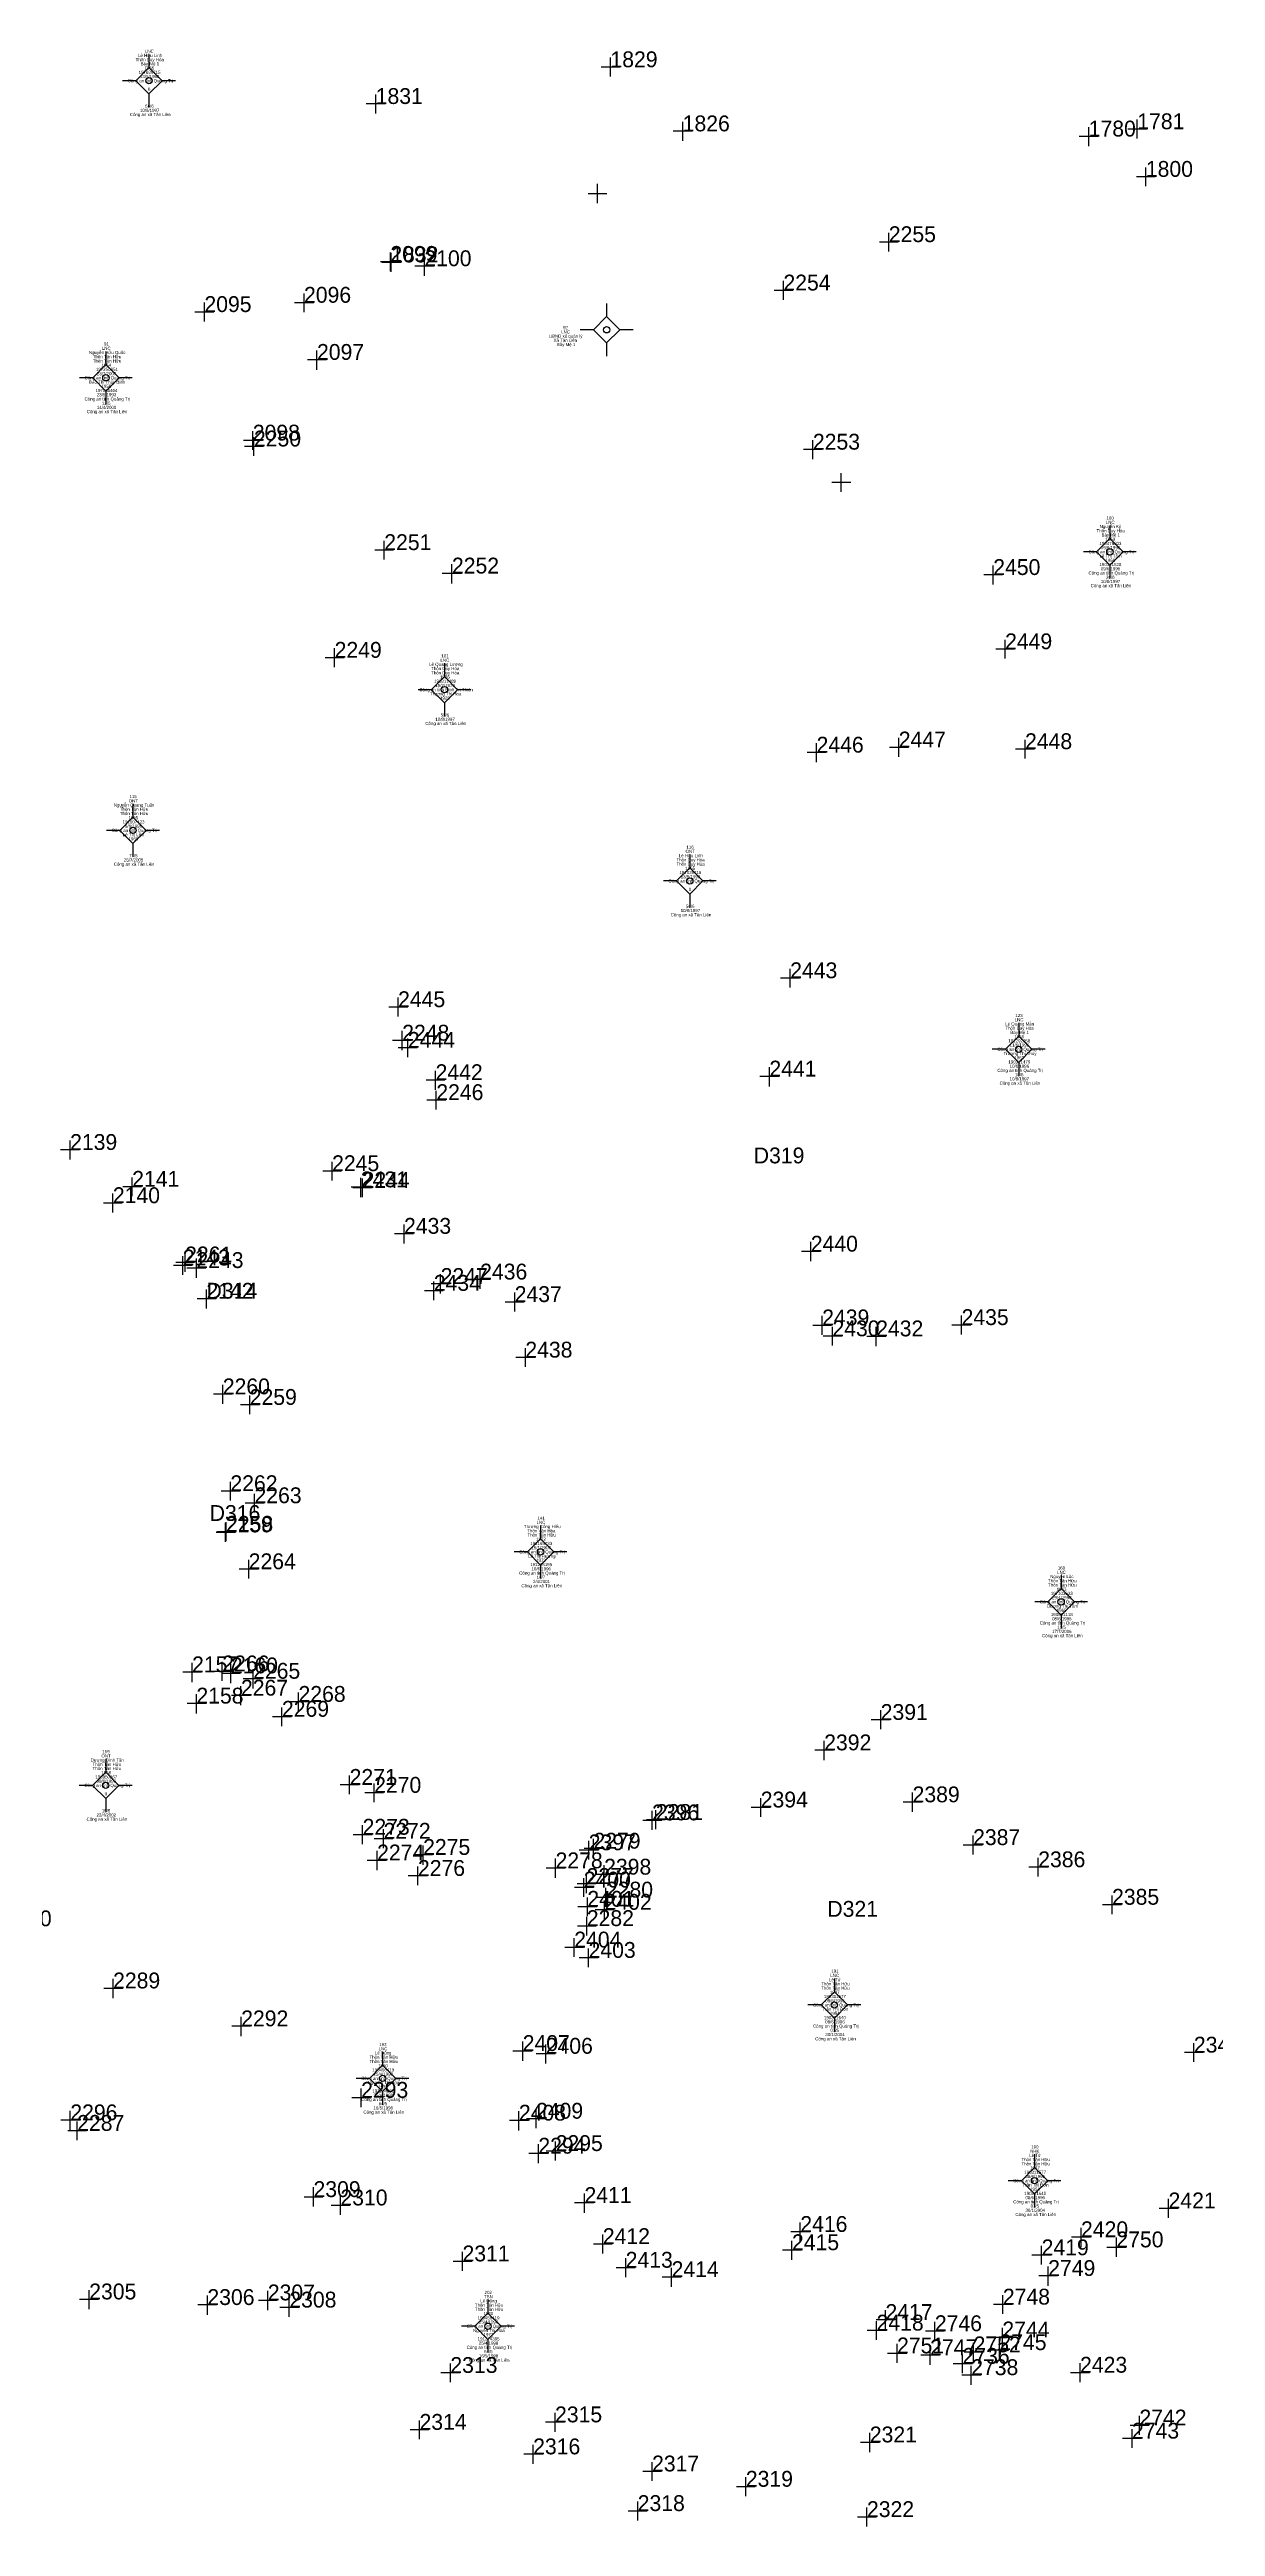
# Model space of a CAD drawing. Extents: x 548949 to 550223, y 1836732 to 1838051.
# Drawn here: x 549608.6 to 549719, y 1837630.4 to 1837865 of the extents above; entities that cross this region are included whole.
import ezdxf

# ---------------------------------------------------------------- set-up
doc = ezdxf.new("R2010")
doc.units = 0
for name, color, linetype in [('Level 11', 7, 'Continuous'), ('Level 15', 7, 'Continuous'), ('Level 4', 7, 'Continuous'), ('Level 5', 7, 'Continuous')]:
    doc.layers.add(name, color=color, linetype=linetype)

msp = doc.modelspace()

# ---------------------------------------------------------------- linework, layer by layer
at = {"layer": 'Level 11'}
for p, q in [((549618.01, 1837864.5), (549618.01, 1837863.25)), ((549616.76, 1837862), (549615.51, 1837862)), ((549618.01, 1837863.25), (549616.76, 1837862)), ((549616.76, 1837862), (549618.01, 1837860.75)), ((549619.26, 1837862), (549618.01, 1837863.25)), ((549618.01, 1837860.75), (549619.26, 1837862)), ((549620.51, 1837862), (549619.26, 1837862)), ((549618.01, 1837860.75), (549618.01, 1837859.5)), ((549661.35, 1837840.92), (549661.35, 1837839.67)), ((549660.1, 1837838.42), (549658.85, 1837838.42)), ((549661.35, 1837839.67), (549660.1, 1837838.42)), ((549660.1, 1837838.42), (549661.35, 1837837.17)), ((549662.6, 1837838.42), (549661.35, 1837839.67)), ((549661.35, 1837837.17), (549662.6, 1837838.42)), ((549663.85, 1837838.42), (549662.6, 1837838.42)), ((549613.93, 1837836.37), (549613.93, 1837835.12)), ((549661.35, 1837837.17), (549661.35, 1837835.92)), ((549612.68, 1837833.87), (549611.43, 1837833.87)), ((549613.93, 1837835.12), (549612.68, 1837833.87)), ((549612.68, 1837833.87), (549613.93, 1837832.62)), ((549615.18, 1837833.87), (549613.93, 1837835.12)), ((549613.93, 1837832.62), (549615.18, 1837833.87)), ((549616.43, 1837833.87), (549615.18, 1837833.87)), ((549613.93, 1837832.62), (549613.93, 1837831.37)), ((549709, 1837819.89), (549709, 1837818.64)), ((549707.75, 1837817.39), (549706.5, 1837817.39)), ((549709, 1837818.64), (549707.75, 1837817.39)), ((549707.75, 1837817.39), (549709, 1837816.14)), ((549710.25, 1837817.39), (549709, 1837818.64)), ((549709, 1837816.14), (549710.25, 1837817.39)), ((549711.5, 1837817.39), (549710.25, 1837817.39)), ((549709, 1837816.14), (549709, 1837814.89)), ((549645.99, 1837805.59), (549644.74, 1837804.34)), ((549645.99, 1837806.84), (549645.99, 1837805.59)), ((549647.24, 1837804.34), (549645.99, 1837805.59)), ((549644.74, 1837804.34), (549643.49, 1837804.34)), ((549644.74, 1837804.34), (549645.99, 1837803.09)), ((549645.99, 1837803.09), (549647.24, 1837804.34)), ((549645.99, 1837803.09), (549645.99, 1837801.84)), ((549648.49, 1837804.34), (549647.24, 1837804.34)), ((549616.49, 1837793.52), (549616.49, 1837792.27)), ((549615.24, 1837791.02), (549613.99, 1837791.02)), ((549616.49, 1837792.27), (549615.24, 1837791.02)), ((549615.24, 1837791.02), (549616.49, 1837789.77)), ((549617.74, 1837791.02), (549616.49, 1837792.27)), ((549616.49, 1837789.77), (549617.74, 1837791.02)), ((549618.99, 1837791.02), (549617.74, 1837791.02)), ((549616.49, 1837789.77), (549616.49, 1837788.52)), ((549669.22, 1837788.73), (549669.22, 1837787.48)), ((549669.22, 1837787.48), (549667.97, 1837786.23)), ((549670.47, 1837786.23), (549669.22, 1837787.48)), ((549667.97, 1837786.23), (549666.72, 1837786.23)), ((549667.97, 1837786.23), (549669.22, 1837784.98)), ((549669.22, 1837784.98), (549670.47, 1837786.23)), ((549669.22, 1837784.98), (549669.22, 1837783.73)), ((549671.72, 1837786.23), (549670.47, 1837786.23)), ((549700.37, 1837772.79), (549700.37, 1837771.54)), ((549699.12, 1837770.29), (549697.87, 1837770.29)), ((549700.37, 1837771.54), (549699.12, 1837770.29)), ((549699.12, 1837770.29), (549700.37, 1837769.04)), ((549701.62, 1837770.29), (549700.37, 1837771.54)), ((549700.37, 1837769.04), (549701.62, 1837770.29)), ((549702.87, 1837770.29), (549701.62, 1837770.29)), ((549700.37, 1837769.04), (549700.37, 1837767.79)), ((549655.09, 1837723.95), (549653.84, 1837722.7)), ((549655.09, 1837725.2), (549655.09, 1837723.95)), ((549656.34, 1837722.7), (549655.09, 1837723.95)), ((549653.84, 1837722.7), (549652.59, 1837722.7)), ((549653.84, 1837722.7), (549655.09, 1837721.45)), ((549655.09, 1837721.45), (549656.34, 1837722.7)), ((549655.09, 1837721.45), (549655.09, 1837720.2)), ((549657.59, 1837722.7), (549656.34, 1837722.7)), ((549704.39, 1837719.22), (549703.14, 1837717.97)), ((549704.39, 1837720.47), (549704.39, 1837719.22)), ((549705.64, 1837717.97), (549704.39, 1837719.22)), ((549703.14, 1837717.97), (549701.89, 1837717.97)), ((549703.14, 1837717.97), (549704.39, 1837716.72)), ((549704.39, 1837716.72), (549705.64, 1837717.97)), ((549704.39, 1837716.72), (549704.39, 1837715.47)), ((549706.89, 1837717.97), (549705.64, 1837717.97)), ((549613.91, 1837703.09), (549613.91, 1837701.84)), ((549612.66, 1837700.59), (549611.41, 1837700.59)), ((549613.91, 1837701.84), (549612.66, 1837700.59)), ((549612.66, 1837700.59), (549613.91, 1837699.34)), ((549615.16, 1837700.59), (549613.91, 1837701.84)), ((549613.91, 1837699.34), (549615.16, 1837700.59)), ((549616.41, 1837700.59), (549615.16, 1837700.59)), ((549613.91, 1837699.34), (549613.91, 1837698.09)), ((549682.91, 1837681.05), (549681.66, 1837679.8)), ((549682.91, 1837682.3), (549682.91, 1837681.05)), ((549684.16, 1837679.8), (549682.91, 1837681.05)), ((549681.66, 1837679.8), (549680.41, 1837679.8)), ((549681.66, 1837679.8), (549682.91, 1837678.55)), ((549682.91, 1837678.55), (549684.16, 1837679.8)), ((549682.91, 1837678.55), (549682.91, 1837677.3)), ((549685.41, 1837679.8), (549684.16, 1837679.8)), ((549640.13, 1837674.1), (549638.88, 1837672.85)), ((549640.13, 1837675.35), (549640.13, 1837674.1)), ((549641.38, 1837672.85), (549640.13, 1837674.1)), ((549638.88, 1837672.85), (549637.63, 1837672.85)), ((549638.88, 1837672.85), (549640.13, 1837671.6)), ((549640.13, 1837671.6), (549641.38, 1837672.85)), ((549640.13, 1837671.6), (549640.13, 1837670.35)), ((549642.63, 1837672.85), (549641.38, 1837672.85)), ((549701.87, 1837664.41), (549700.62, 1837663.16)), ((549701.87, 1837665.66), (549701.87, 1837664.41)), ((549703.12, 1837663.16), (549701.87, 1837664.41)), ((549700.62, 1837663.16), (549699.37, 1837663.16)), ((549700.62, 1837663.16), (549701.87, 1837661.91)), ((549701.87, 1837661.91), (549703.12, 1837663.16)), ((549704.37, 1837663.16), (549703.12, 1837663.16)), ((549701.87, 1837661.91), (549701.87, 1837660.66)), ((549650.11, 1837650.63), (549648.86, 1837649.38)), ((549650.11, 1837651.88), (549650.11, 1837650.63)), ((549651.36, 1837649.38), (549650.11, 1837650.63)), ((549648.86, 1837649.38), (549647.61, 1837649.38)), ((549648.86, 1837649.38), (549650.11, 1837648.13)), ((549650.11, 1837648.13), (549651.36, 1837649.38)), ((549650.11, 1837648.13), (549650.11, 1837646.88)), ((549652.61, 1837649.38), (549651.36, 1837649.38))]:
    msp.add_line(p, q, dxfattribs=at)
for centre in [(549618.01, 1837862), (549661.35, 1837838.42), (549613.93, 1837833.87), (549709, 1837817.39), (549645.99, 1837804.34), (549616.49, 1837791.02), (549669.22, 1837786.23), (549700.37, 1837770.29), (549655.09, 1837722.7), (549704.39, 1837717.97), (549613.91, 1837700.59), (549682.91, 1837679.8), (549640.13, 1837672.85), (549701.87, 1837663.16), (549650.11, 1837649.38)]:
    msp.add_circle(centre, 0.3, dxfattribs=at)
at = {"layer": 'Level 4'}
for p, q in [((549661.71, 1837862.39), (549661.71, 1837864.2)), ((549662.6, 1837863.28), (549660.82, 1837863.28)), ((549640.4, 1837859.8), (549638.59, 1837859.8)), ((549639.48, 1837858.91), (549639.48, 1837860.69)), ((549669.44, 1837857.21), (549667.66, 1837857.21)), ((549668.55, 1837856.32), (549668.55, 1837858.1)), ((549707.89, 1837856.72), (549706.08, 1837856.72)), ((549707, 1837855.8), (549707, 1837857.61)), ((549712.49, 1837857.41), (549710.71, 1837857.41)), ((549711.6, 1837856.52), (549711.6, 1837858.34)), ((549660.48, 1837850.41), (549660.48, 1837852.23)), ((549713.3, 1837852.9), (549711.52, 1837852.9)), ((549712.41, 1837852.01), (549712.41, 1837853.79)), ((549661.37, 1837851.3), (549659.59, 1837851.3)), ((549688.07, 1837845.83), (549688.07, 1837847.61)), ((549640.87, 1837843.96), (549640.87, 1837845.74)), ((549640.95, 1837843.91), (549640.95, 1837845.69)), ((549644.09, 1837843.52), (549644.09, 1837845.33)), ((549688.96, 1837846.72), (549687.18, 1837846.72)), ((549641.76, 1837844.85), (549639.94, 1837844.85)), ((549641.88, 1837844.8), (549640.06, 1837844.8)), ((549644.98, 1837844.44), (549643.2, 1837844.44)), ((549678.09, 1837841.25), (549678.09, 1837843.06)), ((549623.26, 1837839.21), (549623.26, 1837840.99)), ((549633.62, 1837840.98), (549631.8, 1837840.98)), ((549632.69, 1837840.09), (549632.69, 1837841.87)), ((549678.98, 1837842.14), (549677.2, 1837842.14)), ((549624.15, 1837840.1), (549622.36, 1837840.1)), ((549633.92, 1837834.64), (549633.92, 1837836.46)), ((549634.81, 1837835.57), (549633.03, 1837835.57)), ((549627.84, 1837827.04), (549627.84, 1837828.82)), ((549628.76, 1837827.93), (549626.95, 1837827.93)), ((549628.84, 1837827.37), (549627.06, 1837827.37)), ((549627.95, 1837826.48), (549627.95, 1837828.26)), ((549681.77, 1837827.07), (549679.99, 1837827.07)), ((549680.88, 1837826.18), (549680.88, 1837827.96)), ((549684.46, 1837823.95), (549682.68, 1837823.95)), ((549683.57, 1837823.06), (549683.57, 1837824.84)), ((549641.18, 1837817.56), (549639.4, 1837817.56)), ((549640.29, 1837816.67), (549640.29, 1837818.45)), ((549647.59, 1837815.34), (549645.78, 1837815.34)), ((549646.7, 1837814.41), (549646.7, 1837816.23)), ((549698.85, 1837815.2), (549697.07, 1837815.2)), ((549697.96, 1837814.31), (549697.96, 1837816.09)), ((549635.59, 1837806.47), (549635.59, 1837808.28)), ((549699.97, 1837808.17), (549698.19, 1837808.17)), ((549699.08, 1837807.28), (549699.08, 1837809.06)), ((549636.48, 1837807.36), (549634.7, 1837807.36)), ((549682.12, 1837798.38), (549680.34, 1837798.38)), ((549681.23, 1837797.49), (549681.23, 1837799.27)), ((549689.94, 1837798.87), (549688.12, 1837798.87)), ((549689.01, 1837797.98), (549689.01, 1837799.77)), ((549701.86, 1837798.71), (549700.08, 1837798.71)), ((549700.97, 1837797.82), (549700.97, 1837799.6)), ((549679.62, 1837777.02), (549677.8, 1837777.02)), ((549678.73, 1837776.13), (549678.73, 1837777.91)), ((549641.6, 1837773.39), (549641.6, 1837775.2)), ((549642.52, 1837774.28), (549640.71, 1837774.28)), ((549642.88, 1837771.11), (549641.06, 1837771.11)), ((549643.42, 1837770.43), (549641.6, 1837770.43)), ((549641.99, 1837770.22), (549641.99, 1837772.04)), ((549642.53, 1837769.54), (549642.53, 1837771.32)), ((549645.15, 1837766.44), (549645.15, 1837768.26)), ((549677.65, 1837767.71), (549675.87, 1837767.71)), ((549676.76, 1837766.78), (549676.76, 1837768.6)), ((549646.04, 1837767.37), (549644.26, 1837767.37)), ((549646.11, 1837765.48), (549644.33, 1837765.48)), ((549645.22, 1837764.59), (549645.22, 1837766.37)), ((549611.43, 1837760.76), (549609.62, 1837760.76)), ((549610.54, 1837759.87), (549610.54, 1837761.65)), ((549636.24, 1837758.75), (549634.46, 1837758.75)), ((549635.35, 1837757.86), (549635.35, 1837759.64)), ((549614.59, 1837754.83), (549614.59, 1837756.64)), ((549617.31, 1837757.27), (549615.53, 1837757.27)), ((549616.42, 1837756.38), (549616.42, 1837758.16)), ((549638.96, 1837757.22), (549637.14, 1837757.22)), ((549639.13, 1837757.17), (549637.31, 1837757.17)), ((549638.07, 1837756.3), (549638.07, 1837758.11)), ((549638.24, 1837756.28), (549638.24, 1837758.06)), ((549615.48, 1837755.72), (549613.7, 1837755.72)), ((549642.16, 1837751.9), (549642.16, 1837753.71)), ((549643.05, 1837752.82), (549641.27, 1837752.82)), ((549680.68, 1837750.24), (549680.68, 1837752.06)), ((549622.1, 1837749.82), (549620.32, 1837749.82)), ((549622.32, 1837750.11), (549620.54, 1837750.11)), ((549621.21, 1837748.93), (549621.21, 1837750.71)), ((549621.43, 1837749.22), (549621.43, 1837751)), ((549623.39, 1837749.58), (549621.58, 1837749.58)), ((549622.5, 1837748.66), (549622.5, 1837750.47)), ((549645.63, 1837747.18), (549645.63, 1837749)), ((549649.37, 1837747.6), (549649.37, 1837749.38)), ((549681.57, 1837751.13), (549679.79, 1837751.13)), ((549624.38, 1837746.67), (549622.56, 1837746.67)), ((549623.45, 1837745.74), (549623.45, 1837747.56)), ((549645.87, 1837747.42), (549644.09, 1837747.42)), ((549646.52, 1837748.07), (549644.74, 1837748.07)), ((549644.98, 1837746.53), (549644.98, 1837748.31)), ((549650.3, 1837748.49), (549648.48, 1837748.49)), ((549652.64, 1837745.47), (549652.64, 1837747.25)), ((549653.53, 1837746.36), (549651.75, 1837746.36)), ((549682.65, 1837744.15), (549680.87, 1837744.15)), ((549681.76, 1837743.26), (549681.76, 1837745.04)), ((549695.85, 1837744.18), (549694.04, 1837744.18)), ((549694.96, 1837743.29), (549694.96, 1837745.07)), ((549653.65, 1837740.21), (549653.65, 1837741.99)), ((549683.62, 1837743.12), (549681.84, 1837743.12)), ((549682.73, 1837742.23), (549682.73, 1837744.01)), ((549687.8, 1837743.11), (549685.98, 1837743.11)), ((549686.87, 1837742.18), (549686.87, 1837744)), ((549654.58, 1837741.1), (549652.76, 1837741.1)), ((549625.89, 1837737.62), (549624.11, 1837737.62)), ((549625, 1837736.73), (549625, 1837738.51)), ((549627.55, 1837735.73), (549627.55, 1837737.52)), ((549628.48, 1837736.62), (549626.66, 1837736.62)), ((549626.65, 1837728.45), (549624.83, 1837728.45)), ((549625.72, 1837727.56), (549625.72, 1837729.34)), ((549628, 1837726.42), (549628, 1837728.2)), ((549625.27, 1837723.66), (549625.27, 1837725.44)), ((549625.31, 1837723.72), (549625.31, 1837725.5)), ((549628.89, 1837727.31), (549627.11, 1837727.31)), ((549626.2, 1837724.55), (549624.38, 1837724.55)), ((549626.2, 1837724.61), (549624.42, 1837724.61)), ((549628.34, 1837721.06), (549626.56, 1837721.06)), ((549627.45, 1837720.17), (549627.45, 1837721.95)), ((549622.98, 1837711.3), (549621.2, 1837711.3)), ((549622.09, 1837710.38), (549622.09, 1837712.19)), ((549625.84, 1837711.39), (549624.02, 1837711.39)), ((549624.95, 1837710.5), (549624.95, 1837712.28)), ((549625.76, 1837710.28), (549625.76, 1837712.09)), ((549627.87, 1837709.76), (549627.87, 1837711.58)), ((549622.5, 1837707.41), (549622.5, 1837709.23)), ((549626.65, 1837711.2), (549624.87, 1837711.2)), ((549627.61, 1837709.09), (549625.83, 1837709.09)), ((549626.72, 1837708.2), (549626.72, 1837709.98)), ((549628.76, 1837710.69), (549626.94, 1837710.69)), ((549632.17, 1837707.61), (549632.17, 1837709.39)), ((549623.39, 1837708.34), (549621.61, 1837708.34)), ((549631.52, 1837707.09), (549629.71, 1837707.09)), ((549630.6, 1837706.2), (549630.6, 1837707.98)), ((549633.1, 1837708.5), (549631.28, 1837708.5)), ((549688.19, 1837706.79), (549686.41, 1837706.79)), ((549687.3, 1837705.9), (549687.3, 1837707.72)), ((549681.95, 1837702.98), (549681.95, 1837704.8)), ((549682.84, 1837703.91), (549681.06, 1837703.91)), ((549637.9, 1837700.64), (549636.12, 1837700.64)), ((549637.01, 1837699.75), (549637.01, 1837701.53)), ((549640.22, 1837699.89), (549638.44, 1837699.89)), ((549639.33, 1837699), (549639.33, 1837700.78)), ((549690.32, 1837698.1), (549690.32, 1837699.92)), ((549666.58, 1837697.28), (549664.76, 1837697.28)), ((549666.9, 1837697.32), (549665.12, 1837697.32)), ((549665.65, 1837696.39), (549665.65, 1837698.17)), ((549666.01, 1837696.43), (549666.01, 1837698.24)), ((549676.86, 1837698.5), (549675.05, 1837698.5)), ((549675.94, 1837697.61), (549675.94, 1837699.39)), ((549691.21, 1837698.99), (549689.43, 1837698.99)), ((549639.13, 1837695.92), (549637.35, 1837695.92)), ((549638.24, 1837695.03), (549638.24, 1837696.81)), ((549641.11, 1837695.54), (549639.33, 1837695.54)), ((549640.22, 1837694.65), (549640.22, 1837696.43)), ((549643.97, 1837693.08), (549643.97, 1837694.9)), ((549659.65, 1837693.56), (549659.65, 1837695.34)), ((549660.1, 1837693.71), (549660.1, 1837695.52)), ((549696.94, 1837694.94), (549695.12, 1837694.94)), ((549696.05, 1837694.05), (549696.05, 1837695.83)), ((549640.5, 1837693.49), (549638.68, 1837693.49)), ((549639.61, 1837692.56), (549639.61, 1837694.38)), ((549644.86, 1837694.01), (549643.08, 1837694.01)), ((549643.48, 1837691.13), (549643.48, 1837692.91)), ((549657.4, 1837692.74), (549655.62, 1837692.74)), ((549656.51, 1837691.85), (549656.51, 1837693.66)), ((549660.54, 1837694.45), (549658.76, 1837694.45)), ((549660.99, 1837694.6), (549659.21, 1837694.6)), ((549661.11, 1837691.25), (549661.11, 1837693.03)), ((549703.15, 1837692.84), (549701.33, 1837692.84)), ((549702.22, 1837691.95), (549702.22, 1837693.73)), ((549644.37, 1837692.02), (549642.56, 1837692.02)), ((549660.1, 1837690.92), (549658.29, 1837690.92)), ((549660.34, 1837691.26), (549658.56, 1837691.26)), ((549659.18, 1837690.03), (549659.18, 1837691.81)), ((549659.45, 1837690.37), (549659.45, 1837692.15)), ((549662, 1837692.14), (549660.22, 1837692.14)), ((549661.28, 1837689.08), (549661.28, 1837690.9)), ((549709.21, 1837688.39), (549709.21, 1837690.18)), ((549660.41, 1837689.1), (549658.63, 1837689.1)), ((549659.47, 1837686.38), (549659.47, 1837688.16)), ((549659.52, 1837688.21), (549659.52, 1837689.99)), ((549662.04, 1837688.81), (549660.26, 1837688.81)), ((549662.17, 1837689.97), (549660.39, 1837689.97)), ((549661.15, 1837687.92), (549661.15, 1837689.7)), ((549710.1, 1837689.29), (549708.32, 1837689.29)), ((549658.28, 1837684.35), (549658.28, 1837686.13)), ((549660.36, 1837687.27), (549658.58, 1837687.27)), ((549659.17, 1837685.24), (549657.39, 1837685.24)), ((549660.53, 1837684.26), (549658.75, 1837684.26)), ((549659.64, 1837683.37), (549659.64, 1837685.15)), ((549615.54, 1837681.37), (549613.72, 1837681.37)), ((549614.61, 1837680.44), (549614.61, 1837682.26)), ((549626.74, 1837676.86), (549626.74, 1837678.67)), ((549627.63, 1837677.78), (549625.85, 1837677.78)), ((549653.4, 1837674.52), (549653.4, 1837676.33)), ((549716.96, 1837674.4), (549716.96, 1837676.18)), ((549654.29, 1837675.44), (549652.48, 1837675.44)), ((549656.47, 1837675.18), (549654.69, 1837675.18)), ((549655.58, 1837674.26), (549655.58, 1837676.07)), ((549717.85, 1837675.29), (549716.07, 1837675.29)), ((549638.1, 1837670.12), (549638.1, 1837671.9)), ((549610.56, 1837667.96), (549610.56, 1837669.77)), ((549638.99, 1837671.01), (549637.21, 1837671.01)), ((549653.04, 1837667.92), (549653.04, 1837669.74)), ((549654.66, 1837668.14), (549654.66, 1837669.92)), ((549611.48, 1837668.88), (549609.67, 1837668.88)), ((549612.1, 1837667.88), (549610.32, 1837667.88)), ((549611.21, 1837666.99), (549611.21, 1837668.77)), ((549653.96, 1837668.85), (549652.15, 1837668.85)), ((549655.55, 1837669.03), (549653.77, 1837669.03)), ((549656.52, 1837665.08), (549656.52, 1837666.86)), ((549655.77, 1837665.72), (549653.99, 1837665.72)), ((549654.88, 1837664.83), (549654.88, 1837666.61)), ((549657.41, 1837665.97), (549655.63, 1837665.97)), ((549633.59, 1837660.72), (549633.59, 1837662.54)), ((549634.48, 1837661.61), (549632.7, 1837661.61)), ((549637.03, 1837660.82), (549635.25, 1837660.82)), ((549636.14, 1837659.93), (549636.14, 1837661.71)), ((549660.14, 1837661.05), (549658.32, 1837661.05)), ((549659.25, 1837660.12), (549659.25, 1837661.94)), ((549715.48, 1837660.54), (549713.67, 1837660.54)), ((549714.56, 1837659.65), (549714.56, 1837661.43)), ((549660.99, 1837656.27), (549660.99, 1837658.05)), ((549680.62, 1837658.31), (549678.8, 1837658.31)), ((549678.9, 1837655.66), (549678.9, 1837657.47)), ((549679.69, 1837657.38), (549679.69, 1837659.2)), ((549707.16, 1837657.81), (549705.38, 1837657.81)), ((549706.27, 1837656.88), (549706.27, 1837658.7)), ((549709.62, 1837655.96), (549709.62, 1837657.78)), ((549648.59, 1837655.52), (549646.81, 1837655.52)), ((549647.7, 1837654.63), (549647.7, 1837656.41)), ((549661.88, 1837657.16), (549660.1, 1837657.16)), ((549663.15, 1837654.03), (549663.15, 1837655.81)), ((549679.79, 1837656.58), (549678.01, 1837656.58)), ((549703.43, 1837656.1), (549701.62, 1837656.1)), ((549702.54, 1837655.21), (549702.54, 1837656.99)), ((549703.16, 1837653.22), (549703.16, 1837655.03)), ((549710.54, 1837656.85), (549708.73, 1837656.85)), ((549612.35, 1837651), (549612.35, 1837652.81)), ((549629.26, 1837650.9), (549629.26, 1837652.72)), ((549664.04, 1837654.92), (549662.26, 1837654.92)), ((549668.39, 1837654.03), (549666.61, 1837654.03)), ((549667.5, 1837653.1), (549667.5, 1837654.92)), ((549704.05, 1837654.14), (549702.27, 1837654.14)), ((549613.24, 1837651.92), (549611.42, 1837651.92)), ((549624.43, 1837651.39), (549622.65, 1837651.39)), ((549623.54, 1837650.46), (549623.54, 1837652.28)), ((549630.15, 1837651.83), (549628.37, 1837651.83)), ((549632.19, 1837651.15), (549630.41, 1837651.15)), ((549631.3, 1837650.26), (549631.3, 1837652.04)), ((549687.75, 1837649.08), (549687.75, 1837650.9)), ((549699.76, 1837651.43), (549697.98, 1837651.43)), ((549698.87, 1837650.54), (549698.87, 1837652.32)), ((549687.84, 1837648.97), (549686.02, 1837648.97)), ((549688.68, 1837649.97), (549686.86, 1837649.97)), ((549686.91, 1837648.08), (549686.91, 1837649.86)), ((549693.32, 1837648.91), (549691.54, 1837648.91)), ((549692.43, 1837648.02), (549692.43, 1837649.8)), ((549699.71, 1837648.32), (549697.93, 1837648.32)), ((549698.54, 1837646.23), (549698.54, 1837648.01)), ((549698.82, 1837647.43), (549698.82, 1837649.24)), ((549646.55, 1837644.07), (549646.55, 1837645.85)), ((549689.78, 1837646.81), (549687.96, 1837646.81)), ((549688.85, 1837645.92), (549688.85, 1837647.7)), ((549692.87, 1837646.63), (549691.09, 1837646.63)), ((549691.98, 1837645.74), (549691.98, 1837647.56)), ((549695.98, 1837645.82), (549694.16, 1837645.82)), ((549695.05, 1837644.93), (549695.05, 1837646.71)), ((549696.99, 1837646.91), (549695.21, 1837646.91)), ((549695.87, 1837643.82), (549695.87, 1837645.64)), ((549696.1, 1837645.98), (549696.1, 1837647.8)), ((549699.43, 1837647.12), (549697.65, 1837647.12)), ((549706.18, 1837644.09), (549706.18, 1837645.87)), ((549647.48, 1837644.96), (549645.66, 1837644.96)), ((549696.8, 1837644.75), (549694.98, 1837644.75)), ((549707.07, 1837644.98), (549705.29, 1837644.98)), ((549656.46, 1837639.39), (549656.46, 1837641.17)), ((549644.52, 1837639.57), (549642.74, 1837639.57)), ((549643.63, 1837638.68), (549643.63, 1837640.46)), ((549657.35, 1837640.28), (549655.57, 1837640.28)), ((549686.27, 1837637.46), (549686.27, 1837639.27)), ((549711.99, 1837638.74), (549710.21, 1837638.74)), ((549712.69, 1837639.98), (549710.91, 1837639.98)), ((549711.1, 1837637.85), (549711.1, 1837639.63)), ((549711.8, 1837639.09), (549711.8, 1837640.9)), ((549655.32, 1837637.25), (549653.5, 1837637.25)), ((549654.39, 1837636.36), (549654.39, 1837638.14)), ((549665.65, 1837634.74), (549665.65, 1837636.52)), ((549687.2, 1837638.38), (549685.38, 1837638.38)), ((549666.54, 1837635.63), (549664.76, 1837635.63)), ((549675.42, 1837634.18), (549673.64, 1837634.18)), ((549674.53, 1837633.29), (549674.53, 1837635.1)), ((549665.18, 1837631.88), (549663.4, 1837631.88)), ((549664.29, 1837630.99), (549664.29, 1837632.77)), ((549686, 1837630.42), (549686, 1837632.2)), ((549686.89, 1837631.31), (549685.11, 1837631.31))]:
    msp.add_line(p, q, dxfattribs=at)

# ---------------------------------------------------------------- texts
at = {"layer": 'Level 15'}
for s, p in [('Thôn Duy Hòa', (549616.75, 1837863.85)), ('Lê Hữu Linh', (549616.97, 1837864.25)), ('Bảy Mệ 1', (549617.22, 1837863.45)), ('LNC', (549617.63, 1837864.65)), ('Công an tỉnh Quảng Trị', (549615.99, 1837861.85)), ('197039715', (549617.03, 1837862.65)), ('13/5/1993', (549617.15, 1837862.25)), ('1965', (549617.59, 1837863.05)), ('10/8/1997', (549617.15, 1837859.05)), ('56/6', (549617.65, 1837859.45)), ('0', (549617.91, 1837861.05)), ('Công an xã Tân Liên', (549616.2, 1837858.65)), ('UBND xã quản lý ', (549655.88, 1837837.67)), ('LNC', (549657.04, 1837838.07)), ('92', (549657.22, 1837838.47)), ('Nguyễn Hữu Quốc', (549612.32, 1837836.12)), ('Thôn Tân Hữu', (549612.69, 1837835.72)), ('Thôn Tân Hữu', (549612.69, 1837835.32)), ('LNC', (549613.55, 1837836.52)), ('91', (549613.75, 1837836.92)), ('Xã Tân Liên ', (549656.32, 1837837.27)), ('Bảy Mệ 1', (549656.63, 1837836.87)), ('Công an tỉnh Quảng Trị', (549611.91, 1837833.72)), ('Đào Thị Thúy Bình', (549612.32, 1837833.32)), ('197250851', (549612.99, 1837834.52)), ('23/7/2007', (549613.07, 1837834.12)), ('1954', (549613.51, 1837834.92)), ('Công an tỉnh Quảng Trị', (549611.91, 1837831.72)), ('197031404', (549612.95, 1837832.52)), ('23/5/1993', (549613.07, 1837832.12)), ('14/4/2000', (549613.07, 1837830.92)), ('1958', (549613.51, 1837832.92)), ('12/5', (549613.56, 1837831.32)), ('Công an xã Tân Liên', (549612.12, 1837830.52)), ('Thôn Duy Hòa', (549707.74, 1837819.24)), ('Nguyễn Kỷ', (549708.04, 1837819.64)), ('Bảy Mệ 1', (549708.21, 1837818.84)), ('LNC', (549708.62, 1837820.04)), ('100', (549708.68, 1837820.44)), ('Công an tỉnh Quảng Trị', (549706.98, 1837817.24)), ('190478203', (549708.02, 1837818.04)), ('Lê Thị Tâm', (549708.02, 1837816.84)), ('09/6/1996', (549708.14, 1837817.64)), ('1959', (549708.58, 1837818.44)), ('Công an tỉnh Quảng Trị', (549706.98, 1837815.24)), ('190311528', (549708.02, 1837816.04)), ('09/6/1996', (549708.14, 1837815.64)), ('10/8/1997', (549708.14, 1837814.44)), ('1960', (549708.58, 1837816.44)), ('26/6', (549708.64, 1837814.84)), ('Công an xã Tân Liên', (549707.19, 1837814.04)), ('101', (549645.7, 1837807.39)), ('Lê Quang Lượng', (549644.54, 1837806.59)), ('Thôn Duy Hòa', (549644.73, 1837806.19)), ('Thôn Duy Hòa', (549644.73, 1837805.79)), ('190311489', (549645.01, 1837804.99)), ('1926', (549645.57, 1837805.39)), ('LNC', (549645.61, 1837806.99)), ('Công an tỉnh Bình Trị Thiên', (549643.61, 1837804.19)), ('Trương Thị Hoa', (549644.63, 1837803.79)), ('15/2/1979', (549645.13, 1837804.59)), ('1925', (549645.57, 1837803.39)), ('Công an xã Tân Liên', (549644.18, 1837800.99)), ('10/8/1997', (549645.13, 1837801.39)), ('59/6', (549645.63, 1837801.79)), ('Nguyễn Quang Tuấn', (549614.68, 1837793.27)), ('ONT', (549616.09, 1837793.67)), ('115', (549616.17, 1837794.07)), ('Công an tỉnh Quảng Trị', (549614.47, 1837790.87)), ('Thôn Tân Hữu', (549615.25, 1837792.87)), ('Thôn Tân Hữu', (549615.25, 1837792.47)), ('191007423', (549615.51, 1837791.67)), ('8/6/1996', (549615.74, 1837791.27)), ('1965', (549616.07, 1837792.07)), ('Lê Thị Liên', (549615.53, 1837790.47)), ('1969', (549616.07, 1837790.07)), ('77/5', (549616.12, 1837788.47)), ('Lê Hữu Linh', (549668.18, 1837788.48)), ('ONT', (549668.82, 1837788.88)), ('116', (549668.9, 1837789.28)), ('Công an xã Tân Liên', (549614.68, 1837787.67)), ('25/7/2005', (549615.63, 1837788.07)), ('Công an tỉnh Quảng Trị', (549667.2, 1837786.08)), ('Thôn Duy Hòa', (549667.96, 1837788.08)), ('Thôn Duy Hòa', (549667.96, 1837787.68)), ('197039715', (549668.24, 1837786.88)), ('13/5/1993', (549668.36, 1837786.48)), ('1965', (549668.8, 1837787.28)), ('56/6', (549668.86, 1837783.68)), ('0', (549669.12, 1837785.28)), ('Công an xã Tân Liên', (549667.41, 1837782.88)), ('10/8/1997', (549668.36, 1837783.28)), ('Lê Quang Mẫn', (549699.09, 1837772.54)), ('Thôn Duy Hòa', (549699.11, 1837772.14)), ('LNC', (549699.99, 1837772.94)), ('123', (549700.05, 1837773.34)), ('Công an tỉnh Quảng Trị', (549698.35, 1837770.14)), ('Trương Thị Thúy', (549698.93, 1837769.74)), ('191292058', (549699.39, 1837770.94)), ('11/6/1996', (549699.51, 1837770.54)), ('Bảy Mệ 1', (549699.58, 1837771.74)), ('1958', (549699.95, 1837771.34)), ('Công an tỉnh Quảng Trị', (549698.35, 1837768.14)), ('190311479', (549699.39, 1837768.94)), ('10/6/1996', (549699.51, 1837768.54)), ('10/8/1997', (549699.51, 1837767.34)), ('1963', (549699.95, 1837769.34)), ('18/6', (549700.01, 1837767.74)), ('Công an xã Tân Liên', (549698.56, 1837766.94)), ('LNC', (549654.71, 1837725.35)), ('141', (549654.8, 1837725.75)), ('Trương Công Hiếu', (549653.51, 1837724.95)), ('Thôn Vân Hòa', (549653.83, 1837724.55)), ('Thôn Tân Hữu', (549653.85, 1837724.15)), ('191165733', (549654.11, 1837723.35)), ('16/1/2007', (549654.23, 1837722.95)), ('1972', (549654.67, 1837723.75)), ('Công an tỉnh Quảng Trị', (549653.07, 1837722.55)), ('Công an tỉnh Quảng Trị', (549653.07, 1837720.55)), ('Lê Thị Hương', (549653.93, 1837722.15)), ('191216195', (549654.11, 1837721.35)), ('10/6/1996', (549654.23, 1837720.95)), ('1972', (549654.67, 1837721.75)), ('LNC', (549704.01, 1837720.62)), ('160', (549704.07, 1837721.02)), ('Công an xã Tân Liên', (549653.28, 1837719.35)), ('2/4/2001', (549654.37, 1837719.75)), ('16/7', (549654.72, 1837720.15)), ('Thôn Tân Hữu', (549703.15, 1837719.82)), ('Thôn Tân Hữu', (549703.15, 1837719.42)), ('Nguyễn Lộc', (549703.35, 1837720.22)), ('197103633', (549703.41, 1837718.62)), ('29/4/1998', (549703.53, 1837718.22)), ('1963', (549703.97, 1837719.02)), ('Công an tỉnh Quảng Trị', (549702.37, 1837717.82)), ('Công an tỉnh Quảng Trị', (549702.37, 1837715.82)), ('Dương Thị Tâm', (549703.05, 1837717.42)), ('190891118', (549703.41, 1837716.62)), ('08/6/1996', (549703.53, 1837716.22)), ('1965', (549703.97, 1837717.02)), ('Công an xã Tân Liên', (549702.58, 1837714.62)), ('17/7/2006', (549703.53, 1837715.02)), ('11/5', (549704.02, 1837715.42)), ('Dương Đình Tấn', (549612.49, 1837702.84)), ('Thôn Tân Hữu', (549612.67, 1837702.44)), ('Thôn Tân Hữu', (549612.67, 1837702.04)), ('1968', (549613.49, 1837701.64)), ('ONT', (549613.51, 1837703.24)), ('159', (549613.59, 1837703.64)), ('Công an tỉnh Quảng Trị', (549611.89, 1837700.44)), ('190950267', (549612.93, 1837701.24)), ('08/6/1996', (549613.05, 1837700.84)), ('0', (549613.81, 1837699.64)), ('Công an xã Tân Liên', (549612.1, 1837697.24)), ('22/4/2002', (549613.05, 1837697.64)), ('15/5', (549613.54, 1837698.04)), ('191', (549682.62, 1837682.85)), ('Thôn Tân Hữu', (549681.67, 1837681.65)), ('Thôn Tân Hữu', (549681.67, 1837681.25)), ('Lê Tứ', (549682.41, 1837682.05)), ('1947', (549682.49, 1837680.85)), ('LNC', (549682.53, 1837682.45)), ('Công an tỉnh Quảng Trị', (549680.89, 1837679.65)), ('Trần Thị Đơn', (549681.78, 1837679.25)), ('190311577', (549681.93, 1837680.45)), ('190311640', (549681.93, 1837678.45)), ('08/6/1996', (549682.05, 1837680.05)), ('1954', (549682.49, 1837678.85)), ('193', (549639.81, 1837675.9)), ('Công an tỉnh Quảng Trị', (549680.89, 1837677.65)), ('Công an xã Tân Liên', (549681.1, 1837676.45)), ('08/6/1996', (549682.05, 1837678.05)), ('30/1/2004', (549682.05, 1837676.85)), ('03/5', (549682.54, 1837677.25)), ('Thôn Tân Hữu', (549638.89, 1837674.7)), ('Thôn Tân Hữu', (549638.89, 1837674.3)), ('190456419', (549639.15, 1837673.5)), ('Lê Dũng', (549639.4, 1837675.1)), ('1960', (549639.71, 1837673.9)), ('LNC', (549639.75, 1837675.5)), ('Công an tỉnh Quảng Trị', (549638.11, 1837672.7)), ('Nguyễn Thị Hòa', (549638.72, 1837672.3)), ('191274385', (549639.15, 1837671.5)), ('25/4/1998', (549639.27, 1837673.1)), ('25/4/1998', (549639.27, 1837671.1)), ('1972', (549639.71, 1837671.9)), ('Công an tỉnh Quảng Trị', (549638.11, 1837670.7)), ('Công an xã Tân Liên', (549638.32, 1837669.5)), ('16/5/1998', (549639.27, 1837669.9)), ('64/5', (549639.76, 1837670.3)), ('Thôn Tân Hữu', (549700.63, 1837665.01)), ('Thôn Tân Hữu', (549700.63, 1837664.61)), ('Lê Tứ', (549701.37, 1837665.41)), ('1947', (549701.45, 1837664.21)), ('NHK', (549701.46, 1837665.81)), ('190', (549701.55, 1837666.21)), ('Công an tỉnh Quảng Trị', (549699.85, 1837663.01)), ('Trần Thị Đơn', (549700.74, 1837662.61)), ('190311577', (549700.89, 1837663.81)), ('190311640', (549700.89, 1837661.81)), ('08/6/1996', (549701.01, 1837663.41)), ('1954', (549701.45, 1837662.21)), ('Công an tỉnh Quảng Trị', (549699.85, 1837661.01)), ('Công an xã Tân Liên', (549700.06, 1837659.81)), ('08/6/1996', (549701.01, 1837661.41)), ('30/1/2004', (549701.01, 1837660.21)), ('03/5', (549701.5, 1837660.61)), ('202', (549649.79, 1837652.43)), ('Thôn Tân Hữu', (549648.87, 1837651.23)), ('Thôn Tân Hữu', (549648.87, 1837650.83)), ('190456419', (549649.13, 1837650.03)), ('Lê Dũng', (549649.38, 1837651.63)), ('1960', (549649.69, 1837650.43)), ('TSN', (549649.73, 1837652.03)), ('Công an tỉnh Quảng Trị', (549648.09, 1837649.23)), ('Nguyễn Thị Hòa', (549648.7, 1837648.83)), ('191274385', (549649.13, 1837648.03)), ('25/4/1998', (549649.25, 1837649.63)), ('25/4/1998', (549649.25, 1837647.63)), ('1972', (549649.69, 1837648.43)), ('Công an tỉnh Quảng Trị', (549648.09, 1837647.23)), ('Công an xã Tân Liên', (549648.3, 1837646.03)), ('16/5/1998', (549649.25, 1837646.43)), ('64/5', (549649.74, 1837646.83))]:
    msp.add_text(s, height=0.3, dxfattribs=at).set_placement(p)
at = {"layer": 'Level 5'}
for s, p in [('1829', (549661.71, 1837863.28)), ('1831', (549639.48, 1837859.8)), ('1826', (549668.55, 1837857.21)), ('1780', (549707, 1837856.72)), ('1781', (549711.6, 1837857.41)), ('1800', (549712.41, 1837852.9)), ('2255', (549688.07, 1837846.72)), ('2099', (549640.87, 1837844.85)), ('1832', (549640.95, 1837844.8)), ('2100', (549644.09, 1837844.44)), ('2254', (549678.09, 1837842.14)), ('2095', (549623.26, 1837840.1)), ('2096', (549632.69, 1837840.98)), ('2097', (549633.92, 1837835.57)), ('2098', (549627.84, 1837827.93)), ('2250', (549627.95, 1837827.37)), ('2253', (549680.88, 1837827.07)), ('2251', (549640.29, 1837817.56)), ('2252', (549646.7, 1837815.34)), ('2450', (549697.96, 1837815.2)), ('2249', (549635.59, 1837807.36)), ('2449', (549699.08, 1837808.17)), ('2447', (549689.01, 1837798.87)), ('2446', (549681.23, 1837798.38)), ('2448', (549700.97, 1837798.71)), ('2443', (549678.73, 1837777.02)), ('2445', (549641.6, 1837774.28)), ('2248', (549641.99, 1837771.11)), ('2444', (549642.53, 1837770.43)), ('2442', (549645.15, 1837767.37)), ('2441', (549676.76, 1837767.71)), ('2246', (549645.22, 1837765.48)), ('2139', (549610.54, 1837760.76)), ('D319 ', (549675.28, 1837759.49)), ('2141', (549616.42, 1837757.27)), ('2245', (549635.35, 1837758.75)), ('2431', (549638.07, 1837757.22)), ('2244', (549638.24, 1837757.17)), ('2140', (549614.59, 1837755.72)), ('2433', (549642.16, 1837752.82)), ('2143', (549621.21, 1837749.82)), ('2261', (549621.43, 1837750.11)), ('2440', (549680.68, 1837751.13)), ('2243', (549622.5, 1837749.58)), ('2434', (549644.98, 1837747.42)), ('2247', (549645.63, 1837748.07)), ('2436', (549649.37, 1837748.49)), ('2142', (549623.45, 1837746.67)), ('D314 ', (549623.46, 1837746.68)), ('2437', (549652.64, 1837746.36)), ('2439', (549681.76, 1837744.15)), ('2430', (549682.73, 1837743.12)), ('2432', (549686.87, 1837743.11)), ('2435', (549694.96, 1837744.18)), ('2438', (549653.65, 1837741.1)), ('2260', (549625, 1837737.62)), ('2259', (549627.55, 1837736.62)), ('2262', (549625.72, 1837728.45)), ('2263', (549628, 1837727.31)), ('D316 ', (549623.76, 1837725.63)), ('2159', (549625.27, 1837724.55)), ('2258', (549625.31, 1837724.61)), ('2264', (549627.45, 1837721.06)), ('2157', (549622.09, 1837711.3)), ('2266', (549624.95, 1837711.39)), ('2160', (549625.76, 1837711.2)), ('2265', (549627.87, 1837710.69)), ('2158', (549622.5, 1837708.34)), ('2267', (549626.72, 1837709.09)), ('2268', (549632.17, 1837708.5)), ('2269', (549630.6, 1837707.09)), ('2391', (549687.3, 1837706.79)), ('2392', (549681.95, 1837703.91)), ('2271', (549637.01, 1837700.64)), ('2270', (549639.33, 1837699.89)), ('2394', (549675.94, 1837698.5)), ('2389', (549690.32, 1837698.99)), ('2273', (549638.24, 1837695.92)), ('2396', (549665.65, 1837697.28)), ('2281', (549666.01, 1837697.32)), ('2274', (549639.61, 1837693.49)), ('2272', (549640.22, 1837695.54)), ('2275', (549643.97, 1837694.01)), ('2397', (549659.65, 1837694.45)), ('2279', (549660.1, 1837694.6)), ('2387', (549696.05, 1837694.94)), ('2276', (549643.48, 1837692.02)), ('2278', (549656.51, 1837692.74)), ('2277', (549659.45, 1837691.26)), ('2398', (549661.11, 1837692.14)), ('2386', (549702.22, 1837692.84)), ('2400', (549659.18, 1837690.92)), ('2401', (549659.52, 1837689.1)), ('2402', (549661.15, 1837688.81)), ('2280', (549661.28, 1837689.97)), ('2385', (549709.21, 1837689.29)), ('2290', (549604.33, 1837687.25)), ('2282', (549659.47, 1837687.27)), ('D321 ', (549682.25, 1837688.15)), ('2404', (549658.28, 1837685.24)), ('2403', (549659.64, 1837684.26)), ('2289', (549614.61, 1837681.37)), ('2292', (549626.74, 1837677.78)), ('2407', (549653.4, 1837675.44)), ('2406', (549655.58, 1837675.18)), ('2341', (549716.96, 1837675.29)), ('2293', (549638.1, 1837671.01)), ('2296', (549610.56, 1837668.88)), ('2287', (549611.21, 1837667.88)), ('2408', (549653.04, 1837668.85)), ('2409', (549654.66, 1837669.03)), ('2294', (549654.88, 1837665.72)), ('2295', (549656.52, 1837665.97)), ('2309', (549633.59, 1837661.61)), ('2310', (549636.14, 1837660.82)), ('2411', (549659.25, 1837661.05)), ('2421', (549714.56, 1837660.54)), ('2416', (549679.69, 1837658.31)), ('2412', (549660.99, 1837657.16)), ('2415', (549678.9, 1837656.58)), ('2419', (549702.54, 1837656.1)), ('2420', (549706.27, 1837657.81)), ('2750', (549709.62, 1837656.85)), ('2311', (549647.7, 1837655.52)), ('2413', (549663.15, 1837654.92)), ('2414', (549667.5, 1837654.03)), ('2749', (549703.16, 1837654.14)), ('2305', (549612.35, 1837651.92)), ('2306', (549623.54, 1837651.39)), ('2307', (549629.26, 1837651.83)), ('2308', (549631.3, 1837651.15)), ('2748', (549698.87, 1837651.43)), ('2418', (549686.91, 1837648.97)), ('2417', (549687.75, 1837649.97)), ('2746', (549692.43, 1837648.91)), ('2751', (549688.85, 1837646.81)), ('2747', (549691.98, 1837646.63)), ('2752', (549696.1, 1837646.91)), ('2745', (549698.54, 1837647.12)), ('2744', (549698.82, 1837648.32)), ('2313', (549646.55, 1837644.96)), ('2736', (549695.05, 1837645.82)), ('2738', (549695.87, 1837644.75)), ('2423', (549706.18, 1837644.98)), ('2314', (549643.63, 1837639.57)), ('2315', (549656.46, 1837640.28)), ('2742', (549711.8, 1837639.98)), ('2316', (549654.39, 1837637.25)), ('2321', (549686.27, 1837638.38)), ('2743', (549711.1, 1837638.74)), ('2317', (549665.65, 1837635.63)), ('2319', (549674.53, 1837634.18)), ('2318', (549664.29, 1837631.88)), ('2322', (549686, 1837631.31))]:
    msp.add_text(s, height=1.5, dxfattribs=at).set_placement(p)

doc.saveas('drawing.dxf')
